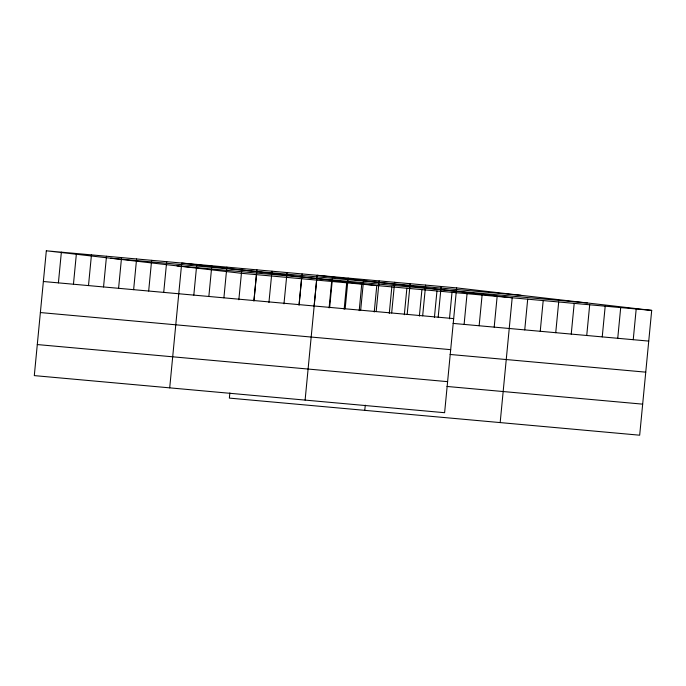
<?xml version="1.0" encoding="UTF-8"?>
<svg xmlns="http://www.w3.org/2000/svg" width="686" height="686" viewBox="0 0 686 686"><rect width="100%" height="100%" fill="white"/><g stroke="black" fill="none" stroke-linecap="round" stroke-linejoin="round"><path stroke-width="1.03" d="M46.322 250.802L34.3 375.611L444.614 412.706L456.636 287.897L46.322 250.802L241.386 273.294L651.7 310.389L639.678 435.198L229.364 398.103L229.861 392.932M58.404 282.872L61.363 252.156M73.453 284.227L76.412 253.52M88.494 285.59L91.452 254.883M103.543 286.954L106.502 256.238M118.584 288.309L121.542 257.602M133.633 289.672L136.591 258.965M148.673 291.027L151.632 260.32M163.722 292.39L166.681 261.683M169.708 387.856L181.721 263.038L376.786 285.539L374.239 312.01M193.812 295.109L196.771 264.402M208.853 296.472L211.811 265.765M223.902 297.835L226.86 267.12M238.839 299.765L241.901 268.483M253.88 301.128L256.427 274.657M253.992 300.554L256.95 269.847M268.929 302.492L271.99 271.202M283.97 303.847L287.04 272.565M299.019 305.21L301.566 278.73M299.122 304.635L302.08 273.92M314.059 306.565L316.606 280.094M305.107 400.092L317.129 275.283L512.193 297.775L500.171 422.585M329.109 307.928L331.655 281.457M329.666 307.397L332.624 276.681M344.149 309.292L346.696 282.812M345.169 308.794L348.128 278.087M359.198 310.647L361.745 284.175M360.673 310.201L363.631 279.485M364.772 410.348L365.269 405.169M376.168 311.598L379.126 280.891M389.288 313.365L391.835 286.894M391.672 312.996L394.63 282.289M404.328 314.728L406.875 288.257M407.175 314.402L410.134 283.695M419.378 316.092L421.924 289.612M422.67 315.8L425.629 285.093M434.418 317.447L436.965 290.975M438.174 317.206L441.132 286.491M449.467 318.81L452.014 292.339M464.105 324.409L467.055 293.694M479.145 325.764L482.104 295.057M494.194 327.128L497.144 296.421M524.739 329.889L527.697 299.182M540.234 331.287L543.192 300.579M555.737 332.693L558.696 301.977M571.241 334.091L574.199 303.384M586.736 335.497L589.694 304.781M602.239 336.895L605.198 306.188M617.743 338.292L620.701 307.585M633.238 339.699L636.196 308.992M110.686 258.219L521.008 295.323M177.014 265.868L587.327 302.963M43.364 281.509L453.678 318.604M453.069 323.406L648.742 341.096M40.371 312.559L450.685 349.663M450.076 354.465L645.749 372.155M37.293 344.561L447.606 381.656M446.998 386.458L642.671 404.148M456.636 287.897L651.7 310.389"/></g></svg>
